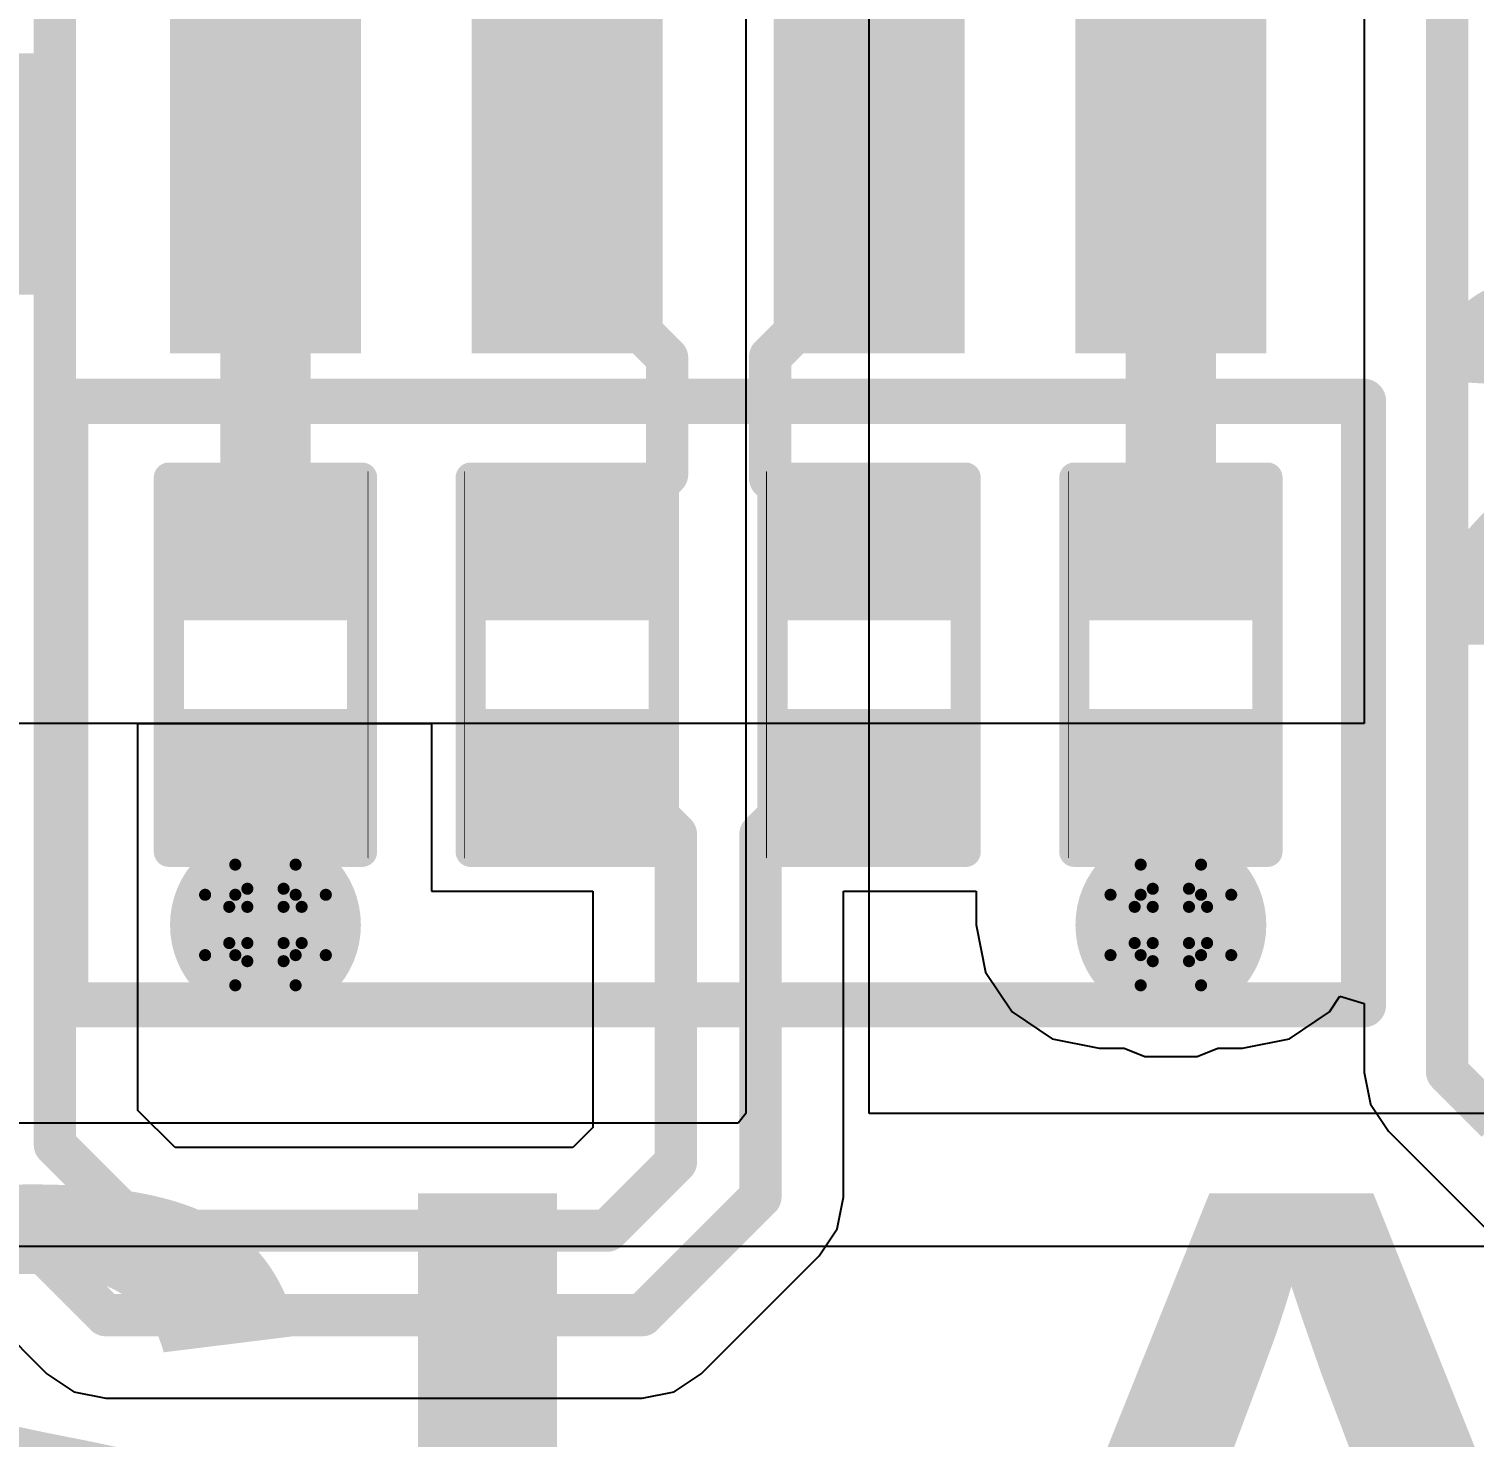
# Model space of a CAD drawing. Header units: inches. Extents: x -5 to 5258, y -4 to 5281.
# Drawn here: x 48.49 to 54.57, y 15.96 to 21.89 of the extents above; entities that cross this region are included whole.
import ezdxf

# ---------------------------------------------------------------- set-up
doc = ezdxf.new("R2010")
doc.units = ezdxf.units.IN
for name, color, linetype in [('Bottom Layer', 5, 'Continuous'), ('Bottom Solder', 6, 'Continuous'), ('Drill Drawing', 1, 'Continuous'), ('Top Layer', 1, 'Continuous'), ('Top Overlay', 2, 'Continuous'), ('Top Paste', 8, 'Continuous'), ('Top Solder', 216, 'Continuous'), ('Via Holes', 16, 'Continuous')]:
    doc.layers.add(name, color=color, linetype=linetype)
doc.styles.add('Arial', font='', dxfattribs={"height": 0.2})
doc.styles.add('Arial Black_Bold', font='', dxfattribs={"height": 0.2})
doc.styles.add('Arial_Bold', font='', dxfattribs={"height": 0.2})
doc.styles.get('Arial').set_extended_font_data('Arial')
doc.styles.get('Arial Black_Bold').set_extended_font_data('Arial Black', bold=True)
doc.styles.get('Arial_Bold').set_extended_font_data('Arial', bold=True)

# ---------------------------------------------------------------- blocks, each defined once
blk = doc.blocks.new('SOIC_8_0_154___3_90___W______11')
at = {"layer": 'Top Layer'}
for points in [[(-3.474999399999999, 1.6050006), (-3.474999399999999, 2.2049994), (-1.92499996, 2.2049994), (-1.92499996, 1.6050006)], [(1.92499996, 1.6050006), (1.92499996, 2.2049994), (3.474999399999999, 2.2049994), (3.474999399999999, 1.6050006)], [(-3.474999399999999, 0.3350005999999998), (-3.474999399999999, 0.9349993999999998), (-1.92499996, 0.9349994), (-1.92499996, 0.3350006000000001)], [(1.92499996, 0.3350005999999998), (1.92499996, 0.9349993999999998), (3.474999399999999, 0.9349994), (3.474999399999999, 0.3350006000000001)], [(-3.474999399999999, -0.9349994), (-3.474999399999999, -0.3350006000000001), (-1.92499996, -0.3350005999999998), (-1.92499996, -0.9349993999999998)], [(1.92499996, -0.9349994), (1.92499996, -0.3350006000000001), (3.474999399999999, -0.3350005999999998), (3.474999399999999, -0.9349993999999998)], [(-3.474999399999999, -2.2049994), (-3.474999399999999, -1.6050006), (-1.92499996, -1.6050006), (-1.92499996, -2.2049994)], [(1.92499996, -2.2049994), (1.92499996, -1.6050006), (3.474999399999999, -1.6050006), (3.474999399999999, -2.2049994)]]:
    blk.add_hatch(color=1, dxfattribs=at).paths.add_polyline_path(points)
at = {"layer": 'Top Overlay'}
blk.add_hatch(color=2, dxfattribs=at).paths.add_polyline_path([(-1.83820816, 1.62576764), (-1.48260816, 1.62576764), (-1.48260816, 2.20996764), (-1.83820816, 2.20996764)])
at = {"layer": 'Top Paste'}
for points in [[(-3.474999399999999, 1.6050006), (-3.474999399999999, 2.2049994), (-1.92499996, 2.2049994), (-1.92499996, 1.6050006)], [(1.92499996, 1.6050006), (1.92499996, 2.2049994), (3.474999399999999, 2.2049994), (3.474999399999999, 1.6050006)], [(-3.474999399999999, 0.3350005999999998), (-3.474999399999999, 0.9349993999999998), (-1.92499996, 0.9349994), (-1.92499996, 0.3350006000000001)], [(1.92499996, 0.3350005999999998), (1.92499996, 0.9349993999999998), (3.474999399999999, 0.9349994), (3.474999399999999, 0.3350006000000001)], [(-3.474999399999999, -0.9349994), (-3.474999399999999, -0.3350006000000001), (-1.92499996, -0.3350005999999998), (-1.92499996, -0.9349993999999998)], [(1.92499996, -0.9349994), (1.92499996, -0.3350006000000001), (3.474999399999999, -0.3350005999999998), (3.474999399999999, -0.9349993999999998)], [(-3.474999399999999, -2.2049994), (-3.474999399999999, -1.6050006), (-1.92499996, -1.6050006), (-1.92499996, -2.2049994)], [(1.92499996, -2.2049994), (1.92499996, -1.6050006), (3.474999399999999, -1.6050006), (3.474999399999999, -2.2049994)]]:
    blk.add_hatch(color=8, dxfattribs=at).paths.add_polyline_path(points)
at = {"layer": 'Top Solder'}
for points in [[(-3.5765994, 1.5034006), (-3.5765994, 2.3065994), (-1.82339996, 2.3065994), (-1.82339996, 1.5034006)], [(1.82339996, 1.5034006), (1.82339996, 2.3065994), (3.5765994, 2.3065994), (3.5765994, 1.5034006)], [(-3.5765994, 0.2334005999999998), (-3.5765994, 1.0365994), (-1.82339996, 1.0365994), (-1.82339996, 0.2334006000000002)], [(1.82339996, 0.2334005999999998), (1.82339996, 1.0365994), (3.5765994, 1.0365994), (3.5765994, 0.2334006000000002)], [(-3.5765994, -1.0365994), (-3.5765994, -0.2334006000000002), (-1.82339996, -0.2334005999999998), (-1.82339996, -1.0365994)], [(1.82339996, -1.0365994), (1.82339996, -0.2334006000000002), (3.5765994, -0.2334005999999998), (3.5765994, -1.0365994)], [(-3.5765994, -2.3065994), (-3.5765994, -1.5034006), (-1.82339996, -1.5034006), (-1.82339996, -2.3065994)], [(1.82339996, -2.3065994), (1.82339996, -1.5034006), (3.5765994, -1.5034006), (3.5765994, -2.3065994)]]:
    blk.add_hatch(color=216, dxfattribs=at).paths.add_polyline_path(points)
at = {"layer": 'Top Overlay', "const_width": 0.127}
for points in [[(1.8034, 2.5146), (-1.8288, 2.5146)], [(-3.66700054, 1.9304), (-3.79400308, 2.0574)], [(-3.79400054, 1.8034), (-3.79400308, 2.0574)], [(-3.79400054, 1.8034), (-3.66700054, 1.9304)], [(1.8034, -2.5146), (-1.8288, -2.5146)]]:
    blk.add_lwpolyline(points, dxfattribs=at)
at = {"layer": 'Top Overlay', "const_width": 0.0635}
for points in [[(-1.86055, 2.5146, 1), (-1.79705, 2.5146, 1)], [(1.77165, 2.5146, 1), (1.83515, 2.5146, 1)], [(-3.82575308, 2.0574, 1), (-3.76225308, 2.0574, 1)], [(-3.82575308, 2.0574, 1), (-3.76225308, 2.0574, 1)], [(-3.69875054, 1.9304, 1), (-3.63525054, 1.9304, 1)], [(-3.69875054, 1.9304, 1), (-3.63525054, 1.9304, 1)], [(-3.82575054, 1.8034, 1), (-3.76225054, 1.8034, 1)], [(-3.82575054, 1.8034, 1), (-3.76225054, 1.8034, 1)], [(-1.86055, -2.5146, 1), (-1.79705, -2.5146, 1)], [(1.77165, -2.5146, 1), (1.83515, -2.5146, 1)]]:
    blk.add_lwpolyline(points, format="xyb", close=True, dxfattribs=at)
blk = doc.blocks.new('R___0402_72')
at = {"layer": 'Top Layer'}
for points in [[(-0.6985, -0.3175), (-0.6985, 0.3175), (-0.2412999999999999, 0.3175), (-0.2413, -0.3175)], [(0.2412999999999999, -0.3175), (0.2413, 0.3175), (0.6985, 0.3175), (0.6985, -0.3175)]]:
    blk.add_hatch(color=1, dxfattribs=at).paths.add_polyline_path(points)
at = {"layer": 'Top Paste'}
for points in [[(-0.6985, -0.3175), (-0.6985, 0.3175), (-0.2412999999999999, 0.3175), (-0.2413, -0.3175)], [(0.2412999999999999, -0.3175), (0.2413, 0.3175), (0.6985, 0.3175), (0.6985, -0.3175)]]:
    blk.add_hatch(color=8, dxfattribs=at).paths.add_polyline_path(points)
at = {"layer": 'Top Solder'}
for points in [[(-0.75350116, -0.37250116), (-0.75350116, 0.37250116), (-0.1862988399999999, 0.37250116), (-0.18629884, -0.37250116)], [(0.1862988399999999, -0.37250116), (0.18629884, 0.37250116), (0.75350116, 0.37250116), (0.75350116, -0.37250116)]]:
    blk.add_hatch(color=216, dxfattribs=at).paths.add_polyline_path(points)
at = {"layer": 'Top Overlay'}
for points, const_width in [([(-0.7874, 0.4064), (0.7874, 0.4064)], 0.127), ([(-0.7874, 0.4064), (-0.7874, -0.4064)], 0.127), ([(0.7874, 0.4064), (0.7874, -0.4064)], 0.127), ([(-0.7874, -0.4064), (0.7874, -0.4064)], 0.127), ([(-0.8128, -0.4318), (0.8128, -0.4318)], 0.0032258)]:
    blk.add_lwpolyline(points, dxfattribs=dict(at, const_width=const_width))
for points, const_width in [([(-0.8191499999999999, 0.4064, 1), (-0.7556499999999999, 0.4064, 1)], 0.0635), ([(-0.8191499999999999, 0.4064, 1), (-0.7556499999999999, 0.4064, 1)], 0.0635), ([(0.7556499999999999, 0.4064, 1), (0.8191499999999999, 0.4064, 1)], 0.0635), ([(0.7556499999999999, 0.4064, 1), (0.8191499999999999, 0.4064, 1)], 0.0635), ([(-0.8191499999999999, -0.4064, 1), (-0.7556499999999999, -0.4064, 1)], 0.0635), ([(-0.8191499999999999, -0.4064, 1), (-0.7556499999999999, -0.4064, 1)], 0.0635), ([(0.7556499999999999, -0.4064, 1), (0.8191499999999999, -0.4064, 1)], 0.0635), ([(0.7556499999999999, -0.4064, 1), (0.8191499999999999, -0.4064, 1)], 0.0635), ([(-0.81360518, -0.4318, 1), (-0.8119948199999999, -0.4318, 1)], 0.0016129), ([(0.8119948199999999, -0.4318, 1), (0.81360518, -0.4318, 1)], 0.0016129)]:
    blk.add_lwpolyline(points, format="xyb", close=True, dxfattribs=dict(at, const_width=const_width))
blk = doc.blocks.new('R___0402_75')
at = {"layer": 'Top Layer'}
for points in [[(-0.6985, -0.3175), (-0.6985, 0.3174999999999999), (-0.2413000000000001, 0.3175), (-0.2412999999999999, -0.3174999999999999)], [(0.2413000000000001, -0.3175), (0.2412999999999999, 0.3174999999999999), (0.6985, 0.3175), (0.6985, -0.3174999999999999)]]:
    blk.add_hatch(color=1, dxfattribs=at).paths.add_polyline_path(points)
at = {"layer": 'Top Paste'}
for points in [[(-0.6985, -0.3175), (-0.6985, 0.3174999999999999), (-0.2413000000000001, 0.3175), (-0.2412999999999999, -0.3174999999999999)], [(0.2413000000000001, -0.3175), (0.2412999999999999, 0.3174999999999999), (0.6985, 0.3175), (0.6985, -0.3174999999999999)]]:
    blk.add_hatch(color=8, dxfattribs=at).paths.add_polyline_path(points)
at = {"layer": 'Top Solder'}
for points in [[(-0.75350116, -0.3725011600000001), (-0.75350116, 0.3725011599999999), (-0.18629884, 0.3725011600000001), (-0.1862988399999999, -0.3725011599999999)], [(0.18629884, -0.3725011600000001), (0.1862988399999999, 0.3725011599999999), (0.75350116, 0.3725011600000001), (0.75350116, -0.3725011599999999)]]:
    blk.add_hatch(color=216, dxfattribs=at).paths.add_polyline_path(points)
at = {"layer": 'Top Overlay'}
for points, const_width in [([(0.7874, 0.4064), (-0.7874, 0.4064)], 0.127), ([(-0.7874, -0.4064), (-0.7874, 0.4064)], 0.127), ([(0.7874, -0.4064), (0.7874, 0.4064)], 0.127), ([(0.7874, -0.4064), (-0.7874, -0.4064)], 0.127), ([(0.8128, -0.4318), (-0.8128, -0.4318)], 0.0032258)]:
    blk.add_lwpolyline(points, dxfattribs=dict(at, const_width=const_width))
for points, const_width in [([(-0.8191499999999999, 0.4064, 1), (-0.7556499999999999, 0.4064, 1)], 0.0635), ([(-0.8191499999999999, 0.4064, 1), (-0.7556499999999999, 0.4064, 1)], 0.0635), ([(0.7556499999999999, 0.4064, 1), (0.8191499999999999, 0.4064, 1)], 0.0635), ([(0.7556499999999999, 0.4064, 1), (0.8191499999999999, 0.4064, 1)], 0.0635), ([(-0.8191499999999999, -0.4064, 1), (-0.7556499999999999, -0.4064, 1)], 0.0635), ([(-0.8191499999999999, -0.4064, 1), (-0.7556499999999999, -0.4064, 1)], 0.0635), ([(0.7556499999999999, -0.4064, 1), (0.8191499999999999, -0.4064, 1)], 0.0635), ([(0.7556499999999999, -0.4064, 1), (0.8191499999999999, -0.4064, 1)], 0.0635), ([(-0.81360518, -0.4318, 1), (-0.8119948199999999, -0.4318, 1)], 0.0016129), ([(0.8119948199999999, -0.4318, 1), (0.81360518, -0.4318, 1)], 0.0016129)]:
    blk.add_lwpolyline(points, format="xyb", close=True, dxfattribs=dict(at, const_width=const_width))
blk = doc.blocks.new('R___0402_80')
at = {"layer": 'Top Layer'}
for points in [[(-0.6985025399999999, -0.3175), (-0.6985025399999999, 0.3174999999999999), (-0.2413025400000001, 0.3175), (-0.2413025399999999, -0.3174999999999999)], [(0.2413000000000001, -0.3175), (0.2412999999999999, 0.3174999999999999), (0.6985, 0.3175), (0.6985, -0.3174999999999999)]]:
    blk.add_hatch(color=1, dxfattribs=at).paths.add_polyline_path(points)
at = {"layer": 'Top Paste'}
for points in [[(-0.6985025399999999, -0.3175), (-0.6985025399999999, 0.3174999999999999), (-0.2413025400000001, 0.3175), (-0.2413025399999999, -0.3174999999999999)], [(0.2413000000000001, -0.3175), (0.2412999999999999, 0.3174999999999999), (0.6985, 0.3175), (0.6985, -0.3174999999999999)]]:
    blk.add_hatch(color=8, dxfattribs=at).paths.add_polyline_path(points)
at = {"layer": 'Top Solder'}
for points in [[(-0.7535037, -0.3725011600000001), (-0.7535037, 0.3725011599999999), (-0.1863013800000001, 0.3725011600000001), (-0.1863013799999999, -0.3725011599999999)], [(0.18629884, -0.3725011600000001), (0.1862988399999999, 0.3725011599999999), (0.75350116, 0.3725011600000001), (0.75350116, -0.3725011599999999)]]:
    blk.add_hatch(color=216, dxfattribs=at).paths.add_polyline_path(points)
at = {"layer": 'Top Overlay'}
for points, const_width in [([(0.7874, 0.4064), (-0.7874, 0.4064)], 0.127), ([(-0.7874, -0.4064), (-0.7874, 0.4064)], 0.127), ([(0.7874, -0.4064), (0.7874, 0.4064)], 0.127), ([(0.7874, -0.4064), (-0.7874, -0.4064)], 0.127), ([(0.8127974599999999, -0.4318), (-0.8128, -0.4318)], 0.0032258)]:
    blk.add_lwpolyline(points, dxfattribs=dict(at, const_width=const_width))
for points, const_width in [([(-0.8191499999999999, 0.4064, 1), (-0.7556499999999999, 0.4064, 1)], 0.0635), ([(-0.8191499999999999, 0.4064, 1), (-0.7556499999999999, 0.4064, 1)], 0.0635), ([(0.7556499999999999, 0.4064, 1), (0.8191499999999999, 0.4064, 1)], 0.0635), ([(0.7556499999999999, 0.4064, 1), (0.8191499999999999, 0.4064, 1)], 0.0635), ([(-0.8191499999999999, -0.4064, 1), (-0.7556499999999999, -0.4064, 1)], 0.0635), ([(-0.8191499999999999, -0.4064, 1), (-0.7556499999999999, -0.4064, 1)], 0.0635), ([(0.7556499999999999, -0.4064, 1), (0.8191499999999999, -0.4064, 1)], 0.0635), ([(0.7556499999999999, -0.4064, 1), (0.8191499999999999, -0.4064, 1)], 0.0635), ([(-0.81360518, -0.4318, 1), (-0.8119948199999999, -0.4318, 1)], 0.0016129), ([(0.81199228, -0.4318, 1), (0.8136026399999999, -0.4318, 1)], 0.0016129)]:
    blk.add_lwpolyline(points, format="xyb", close=True, dxfattribs=dict(at, const_width=const_width))
blk = doc.blocks.new('R___0402_83')
at = {"layer": 'Top Layer'}
for points in [[(-0.6985, -0.3175), (-0.6985, 0.3174999999999999), (-0.2413000000000001, 0.3175), (-0.2412999999999999, -0.3174999999999999)], [(0.2413000000000001, -0.3175), (0.2412999999999999, 0.3174999999999999), (0.6985, 0.3175), (0.6985, -0.3174999999999999)]]:
    blk.add_hatch(color=1, dxfattribs=at).paths.add_polyline_path(points)
at = {"layer": 'Top Paste'}
for points in [[(-0.6985, -0.3175), (-0.6985, 0.3174999999999999), (-0.2413000000000001, 0.3175), (-0.2412999999999999, -0.3174999999999999)], [(0.2413000000000001, -0.3175), (0.2412999999999999, 0.3174999999999999), (0.6985, 0.3175), (0.6985, -0.3174999999999999)]]:
    blk.add_hatch(color=8, dxfattribs=at).paths.add_polyline_path(points)
at = {"layer": 'Top Solder'}
for points in [[(-0.75350116, -0.3725011600000001), (-0.75350116, 0.3725011599999999), (-0.18629884, 0.3725011600000001), (-0.1862988399999999, -0.3725011599999999)], [(0.18629884, -0.3725011600000001), (0.1862988399999999, 0.3725011599999999), (0.75350116, 0.3725011600000001), (0.75350116, -0.3725011599999999)]]:
    blk.add_hatch(color=216, dxfattribs=at).paths.add_polyline_path(points)
at = {"layer": 'Top Overlay'}
for points, const_width in [([(0.7874, 0.4064), (-0.7874, 0.4064)], 0.127), ([(-0.7874, -0.4064), (-0.7874, 0.4064)], 0.127), ([(0.7874, -0.4064), (0.7874, 0.4064)], 0.127), ([(0.7874, -0.4064), (-0.7874, -0.4064)], 0.127), ([(0.8128, -0.4318), (-0.8128, -0.4318)], 0.0032258)]:
    blk.add_lwpolyline(points, dxfattribs=dict(at, const_width=const_width))
for points, const_width in [([(-0.8191499999999999, 0.4064, 1), (-0.7556499999999999, 0.4064, 1)], 0.0635), ([(-0.8191499999999999, 0.4064, 1), (-0.7556499999999999, 0.4064, 1)], 0.0635), ([(0.7556499999999999, 0.4064, 1), (0.8191499999999999, 0.4064, 1)], 0.0635), ([(0.7556499999999999, 0.4064, 1), (0.8191499999999999, 0.4064, 1)], 0.0635), ([(-0.8191499999999999, -0.4064, 1), (-0.7556499999999999, -0.4064, 1)], 0.0635), ([(-0.8191499999999999, -0.4064, 1), (-0.7556499999999999, -0.4064, 1)], 0.0635), ([(0.7556499999999999, -0.4064, 1), (0.8191499999999999, -0.4064, 1)], 0.0635), ([(0.7556499999999999, -0.4064, 1), (0.8191499999999999, -0.4064, 1)], 0.0635), ([(-0.81360518, -0.4318, 1), (-0.8119948199999999, -0.4318, 1)], 0.0016129), ([(0.8119948199999999, -0.4318, 1), (0.81360518, -0.4318, 1)], 0.0016129)]:
    blk.add_lwpolyline(points, format="xyb", close=True, dxfattribs=dict(at, const_width=const_width))

msp = doc.modelspace()

# ---------------------------------------------------------------- hatches: boundary and pattern name
at = {"layer": 'Bottom Layer'}
h = msp.add_hatch(color=5, dxfattribs=at)
edge = h.paths.add_edge_path()
edge.add_arc((49.48141996, 18.11597088), 0.2999994, 0, 360)
h = msp.add_hatch(color=5, dxfattribs=at)
edge = h.paths.add_edge_path()
edge.add_arc((53.29141995999999, 18.11597088), 0.2999994, 0, 360)
at = {"layer": 'Bottom Solder'}
h = msp.add_hatch(color=6, dxfattribs=at)
edge = h.paths.add_edge_path()
edge.add_arc((49.48141996, 18.11597088), 0.4015993999999999, 0, 360)
h = msp.add_hatch(color=6, dxfattribs=at)
edge = h.paths.add_edge_path()
edge.add_arc((53.29141995999999, 18.11597088), 0.4015993999999999, 0, 360)
at = {"layer": 'Top Layer'}
for points in [[(49.78212548, 18.7424187), (49.18000324, 18.7424187), (49.18000324, 18.11597342), (49.78212548, 18.11597342)], [(53.59212547999999, 18.7424187), (52.99000323999999, 18.7424187), (52.99000323999999, 18.11597342), (53.59212547999999, 18.11597342)]]:
    msp.add_hatch(color=1, dxfattribs=at).paths.add_polyline_path(points)
h = msp.add_hatch(color=1, dxfattribs=at)
edge = h.paths.add_edge_path()
edge.add_arc((49.48141996, 18.11597088), 0.2999994, 0, 360)
h = msp.add_hatch(color=1, dxfattribs=at)
edge = h.paths.add_edge_path()
edge.add_arc((53.29141995999999, 18.11597088), 0.2999994, 0, 360)
at = {"layer": 'Top Solder'}
h = msp.add_hatch(color=216, dxfattribs=at)
edge = h.paths.add_edge_path()
edge.add_arc((49.48141996, 18.11597088), 0.4015993999999999, 0, 360)
h = msp.add_hatch(color=216, dxfattribs=at)
edge = h.paths.add_edge_path()
edge.add_arc((53.29141995999999, 18.11597088), 0.4015993999999999, 0, 360)
at = {"layer": 'Via Holes'}
h = msp.add_hatch(color=7, dxfattribs=at)
edge = h.paths.add_edge_path()
edge.add_arc((49.48141996, 18.11597088), 0.1499997, 0, 360)
h = msp.add_hatch(color=7, dxfattribs=at)
edge = h.paths.add_edge_path()
edge.add_arc((53.29141995999999, 18.11597088), 0.1499997, 0, 360)

# ---------------------------------------------------------------- linework, layer by layer
at = {"layer": 'Bottom Layer'}
for p, q in [((52.02141487999999, 17.3228), (52.02141487999999, 26.46326686)), ((51.50346316, 25.94531514), (51.50346316, 17.32280254)), ((51.4699377, 17.28195172), (12.16703942, 17.28195172)), ((51.50346316, 17.32280254), (51.4699377, 17.28195172)), ((62.8396, 17.3228), (52.02141487999999, 17.3228)), ((12.16703942, 16.764), (63.373, 16.764))]:
    msp.add_line(p, q, dxfattribs=at)
at = {"layer": 'Drill Drawing', "const_width": 0.0508}
for points in [[(49.35441995999999, 18.24297088), (49.35441995999999, 18.36997088)], [(49.35441995999999, 18.36997088), (49.60841996, 18.36997088)], [(49.60841996, 18.24297088), (49.60841996, 18.36997088)], [(53.16441996, 18.24297088), (53.16441996, 18.36997088)], [(53.16441996, 18.36997088), (53.41841996, 18.36997088)], [(53.41841996, 18.24297088), (53.41841996, 18.36997088)], [(49.22741995999999, 17.98897088), (49.22741995999999, 18.24297088)], [(49.22741995999999, 18.24297088), (49.35441995999999, 18.24297088)], [(49.40521996, 18.19217088), (49.40521996, 18.26837088)], [(49.40521996, 18.26837088), (49.55761996, 18.26837088)], [(49.55761996, 18.19217088), (49.55761996, 18.26837088)], [(49.60841996, 18.24297088), (49.73541995999999, 18.24297088)], [(49.73541995999999, 17.98897088), (49.73541995999999, 18.24297088)], [(53.03741996, 17.98897088), (53.03741996, 18.24297088)], [(53.03741996, 18.24297088), (53.16441996, 18.24297088)], [(53.21521996, 18.19217088), (53.21521996, 18.26837088)], [(53.21521996, 18.26837088), (53.36761996, 18.26837088)], [(53.36761996, 18.19217088), (53.36761996, 18.26837088)], [(53.41841996, 18.24297088), (53.54541996, 18.24297088)], [(53.54541996, 17.98897088), (53.54541996, 18.24297088)], [(49.32901996, 18.03977088), (49.32901996, 18.19217088)], [(49.32901996, 18.19217088), (49.40521996, 18.19217088)], [(49.55761996, 18.19217088), (49.63381996, 18.19217088)], [(49.63381996, 18.03977088), (49.63381996, 18.19217088)], [(53.13901996, 18.03977088), (53.13901996, 18.19217088)], [(53.13901996, 18.19217088), (53.21521996, 18.19217088)], [(53.36761996, 18.19217088), (53.44381996, 18.19217088)], [(53.44381996, 18.03977088), (53.44381996, 18.19217088)], [(49.32901996, 18.03977088), (49.40521996, 18.03977088)], [(49.40521996, 17.96357088), (49.40521996, 18.03977088)], [(49.55761996, 18.03977088), (49.63381996, 18.03977088)], [(49.55761996, 17.96357088), (49.55761996, 18.03977088)], [(53.13901996, 18.03977088), (53.21521996, 18.03977088)], [(53.21521996, 17.96357088), (53.21521996, 18.03977088)], [(53.36761996, 18.03977088), (53.44381996, 18.03977088)], [(53.36761996, 17.96357088), (53.36761996, 18.03977088)], [(49.22741995999999, 17.98897088), (49.35441995999999, 17.98897088)], [(49.35441995999999, 17.86197088), (49.35441995999999, 17.98897088)], [(49.60841996, 17.98897088), (49.73541995999999, 17.98897088)], [(49.60841996, 17.86197088), (49.60841996, 17.98897088)], [(53.03741996, 17.98897088), (53.16441996, 17.98897088)], [(53.16441996, 17.86197088), (53.16441996, 17.98897088)], [(53.41841996, 17.98897088), (53.54541996, 17.98897088)], [(53.41841996, 17.86197088), (53.41841996, 17.98897088)], [(49.40521996, 17.96357088), (49.55761996, 17.96357088)], [(53.21521996, 17.96357088), (53.36761996, 17.96357088)], [(49.35441995999999, 17.86197088), (49.60841996, 17.86197088)], [(53.16441996, 17.86197088), (53.41841996, 17.86197088)]]:
    msp.add_lwpolyline(points, dxfattribs=at)
at = {"layer": 'Drill Drawing', "const_width": 0.0254}
for points in [[(49.34171996, 18.36997088, 1), (49.36711996, 18.36997088, 1)], [(49.34171996, 18.36997088, 1), (49.36711996, 18.36997088, 1)], [(49.59571996, 18.36997088, 1), (49.62111995999999, 18.36997088, 1)], [(49.59571996, 18.36997088, 1), (49.62111995999999, 18.36997088, 1)], [(53.15171996, 18.36997088, 1), (53.17711996, 18.36997088, 1)], [(53.15171996, 18.36997088, 1), (53.17711996, 18.36997088, 1)], [(53.40571996, 18.36997088, 1), (53.43111996, 18.36997088, 1)], [(53.40571996, 18.36997088, 1), (53.43111996, 18.36997088, 1)], [(49.21471996, 18.24297088, 1), (49.24011996, 18.24297088, 1)], [(49.21471996, 18.24297088, 1), (49.24011996, 18.24297088, 1)], [(49.34171996, 18.24297088, 1), (49.36711996, 18.24297088, 1)], [(49.34171996, 18.24297088, 1), (49.36711996, 18.24297088, 1)], [(49.39251996, 18.26837088, 1), (49.41791996, 18.26837088, 1)], [(49.39251996, 18.26837088, 1), (49.41791996, 18.26837088, 1)], [(49.54491996, 18.26837088, 1), (49.57031996, 18.26837088, 1)], [(49.54491996, 18.26837088, 1), (49.57031996, 18.26837088, 1)], [(49.59571996, 18.24297088, 1), (49.62111995999999, 18.24297088, 1)], [(49.59571996, 18.24297088, 1), (49.62111995999999, 18.24297088, 1)], [(49.72271996, 18.24297088, 1), (49.74811996, 18.24297088, 1)], [(49.72271996, 18.24297088, 1), (49.74811996, 18.24297088, 1)], [(53.02471995999999, 18.24297088, 1), (53.05011996, 18.24297088, 1)], [(53.02471995999999, 18.24297088, 1), (53.05011996, 18.24297088, 1)], [(53.15171996, 18.24297088, 1), (53.17711996, 18.24297088, 1)], [(53.15171996, 18.24297088, 1), (53.17711996, 18.24297088, 1)], [(53.20251996, 18.26837088, 1), (53.22791995999999, 18.26837088, 1)], [(53.20251996, 18.26837088, 1), (53.22791995999999, 18.26837088, 1)], [(53.35491996, 18.26837088, 1), (53.38031996, 18.26837088, 1)], [(53.35491996, 18.26837088, 1), (53.38031996, 18.26837088, 1)], [(53.40571996, 18.24297088, 1), (53.43111996, 18.24297088, 1)], [(53.40571996, 18.24297088, 1), (53.43111996, 18.24297088, 1)], [(53.53271995999999, 18.24297088, 1), (53.55811995999999, 18.24297088, 1)], [(53.53271995999999, 18.24297088, 1), (53.55811995999999, 18.24297088, 1)], [(49.31631995999999, 18.19217088, 1), (49.34171996, 18.19217088, 1)], [(49.31631995999999, 18.19217088, 1), (49.34171996, 18.19217088, 1)], [(49.39251996, 18.19217088, 1), (49.41791996, 18.19217088, 1)], [(49.39251996, 18.19217088, 1), (49.41791996, 18.19217088, 1)], [(49.54491996, 18.19217088, 1), (49.57031996, 18.19217088, 1)], [(49.54491996, 18.19217088, 1), (49.57031996, 18.19217088, 1)], [(49.62111995999999, 18.19217088, 1), (49.64651996, 18.19217088, 1)], [(49.62111995999999, 18.19217088, 1), (49.64651996, 18.19217088, 1)], [(53.12631996, 18.19217088, 1), (53.15171996, 18.19217088, 1)], [(53.12631996, 18.19217088, 1), (53.15171996, 18.19217088, 1)], [(53.20251996, 18.19217088, 1), (53.22791995999999, 18.19217088, 1)], [(53.20251996, 18.19217088, 1), (53.22791995999999, 18.19217088, 1)], [(53.35491996, 18.19217088, 1), (53.38031996, 18.19217088, 1)], [(53.35491996, 18.19217088, 1), (53.38031996, 18.19217088, 1)], [(53.43111996, 18.19217088, 1), (53.45651996, 18.19217088, 1)], [(53.43111996, 18.19217088, 1), (53.45651996, 18.19217088, 1)], [(49.31631995999999, 18.03977088, 1), (49.34171996, 18.03977088, 1)], [(49.31631995999999, 18.03977088, 1), (49.34171996, 18.03977088, 1)], [(49.39251996, 18.03977088, 1), (49.41791996, 18.03977088, 1)], [(49.39251996, 18.03977088, 1), (49.41791996, 18.03977088, 1)], [(49.54491996, 18.03977088, 1), (49.57031996, 18.03977088, 1)], [(49.54491996, 18.03977088, 1), (49.57031996, 18.03977088, 1)], [(49.62111995999999, 18.03977088, 1), (49.64651996, 18.03977088, 1)], [(49.62111995999999, 18.03977088, 1), (49.64651996, 18.03977088, 1)], [(53.12631996, 18.03977088, 1), (53.15171996, 18.03977088, 1)], [(53.12631996, 18.03977088, 1), (53.15171996, 18.03977088, 1)], [(53.20251996, 18.03977088, 1), (53.22791995999999, 18.03977088, 1)], [(53.20251996, 18.03977088, 1), (53.22791995999999, 18.03977088, 1)], [(53.35491996, 18.03977088, 1), (53.38031996, 18.03977088, 1)], [(53.35491996, 18.03977088, 1), (53.38031996, 18.03977088, 1)], [(53.43111996, 18.03977088, 1), (53.45651996, 18.03977088, 1)], [(53.43111996, 18.03977088, 1), (53.45651996, 18.03977088, 1)], [(49.21471996, 17.98897088, 1), (49.24011996, 17.98897088, 1)], [(49.21471996, 17.98897088, 1), (49.24011996, 17.98897088, 1)], [(49.34171996, 17.98897088, 1), (49.36711996, 17.98897088, 1)], [(49.34171996, 17.98897088, 1), (49.36711996, 17.98897088, 1)], [(49.59571996, 17.98897088, 1), (49.62111995999999, 17.98897088, 1)], [(49.59571996, 17.98897088, 1), (49.62111995999999, 17.98897088, 1)], [(49.72271996, 17.98897088, 1), (49.74811996, 17.98897088, 1)], [(49.72271996, 17.98897088, 1), (49.74811996, 17.98897088, 1)], [(53.02471995999999, 17.98897088, 1), (53.05011996, 17.98897088, 1)], [(53.02471995999999, 17.98897088, 1), (53.05011996, 17.98897088, 1)], [(53.15171996, 17.98897088, 1), (53.17711996, 17.98897088, 1)], [(53.15171996, 17.98897088, 1), (53.17711996, 17.98897088, 1)], [(53.40571996, 17.98897088, 1), (53.43111996, 17.98897088, 1)], [(53.40571996, 17.98897088, 1), (53.43111996, 17.98897088, 1)], [(53.53271995999999, 17.98897088, 1), (53.55811995999999, 17.98897088, 1)], [(53.53271995999999, 17.98897088, 1), (53.55811995999999, 17.98897088, 1)], [(49.39251996, 17.96357088, 1), (49.41791996, 17.96357088, 1)], [(49.39251996, 17.96357088, 1), (49.41791996, 17.96357088, 1)], [(49.54491996, 17.96357088, 1), (49.57031996, 17.96357088, 1)], [(49.54491996, 17.96357088, 1), (49.57031996, 17.96357088, 1)], [(53.20251996, 17.96357088, 1), (53.22791995999999, 17.96357088, 1)], [(53.20251996, 17.96357088, 1), (53.22791995999999, 17.96357088, 1)], [(53.35491996, 17.96357088, 1), (53.38031996, 17.96357088, 1)], [(53.35491996, 17.96357088, 1), (53.38031996, 17.96357088, 1)], [(49.34171996, 17.86197088, 1), (49.36711996, 17.86197088, 1)], [(49.34171996, 17.86197088, 1), (49.36711996, 17.86197088, 1)], [(49.59571996, 17.86197088, 1), (49.62111995999999, 17.86197088, 1)], [(49.59571996, 17.86197088, 1), (49.62111995999999, 17.86197088, 1)], [(53.15171996, 17.86197088, 1), (53.17711996, 17.86197088, 1)], [(53.15171996, 17.86197088, 1), (53.17711996, 17.86197088, 1)], [(53.40571996, 17.86197088, 1), (53.43111996, 17.86197088, 1)], [(53.40571996, 17.86197088, 1), (53.43111996, 17.86197088, 1)]]:
    msp.add_lwpolyline(points, format="xyb", close=True, dxfattribs=at)
at = {"layer": 'Top Layer'}
for p, q in [((54.10445872, 24.35733), (54.10445872, 18.96351808)), ((54.10445872, 18.96351808), (44.64354038, 18.96351808)), ((48.94503546, 17.33540602), (48.94503546, 18.96351808)), ((48.94503546, 18.96351808), (50.17996822, 18.96351808)), ((50.17996822, 18.96351808), (50.17996822, 18.25864014)), ((50.17996822, 18.25864014), (50.85738622, 18.25864014)), ((50.85738622, 18.25864014), (50.85902197999999, 18.25831502)), ((50.85902197999999, 18.25831502), (50.85902197999999, 17.26318874)), ((51.91385858, 18.25825406), (51.91548926, 18.25857918)), ((51.91385858, 16.97109382), (51.91385858, 18.25825406)), ((51.91548926, 18.25857918), (52.47205151999999, 18.25857918)), ((52.47205151999999, 18.25857918), (52.47205151999999, 18.11597088)), ((52.47205151999999, 18.11597088), (52.5114774, 17.91775944)), ((52.5114774, 17.91775944), (52.62375556, 17.7497232)), ((53.95837316, 17.7497232), (54.00285872, 17.81629914)), ((54.00285872, 17.81629914), (54.10445872, 17.78547878)), ((54.10445872, 17.78547878), (54.10445872, 17.49580702)), ((52.62375556, 17.7497232), (52.7917918, 17.63744504)), ((53.79033692, 17.63744504), (53.95837316, 17.7497232)), ((52.7917918, 17.63744504), (52.99000323999999, 17.59801916)), ((53.59212547999999, 17.59801916), (53.79033692, 17.63744504)), ((52.99000323999999, 17.59801916), (53.09419404, 17.59801916)), ((53.09419404, 17.59801916), (53.18122206, 17.56197148)), ((53.40161786, 17.56197148), (53.48864588, 17.59801916)), ((53.48864588, 17.59801916), (53.59212547999999, 17.59801916)), ((53.18122206, 17.56197148), (53.40161786, 17.56197148)), ((54.10445872, 17.49580702), (54.13107283999999, 17.36201252)), ((49.10129371999999, 17.17914776), (48.94503546, 17.33540602)), ((54.13107283999999, 17.36201252), (54.20685881999999, 17.24858882)), ((50.85902197999999, 17.26318874), (50.77497845999999, 17.17914776)), ((54.20685881999999, 17.24858882), (54.41516676, 17.04028088)), ((50.77497845999999, 17.17914776), (49.10129371999999, 17.17914776)), ((54.41516676, 17.04028088), (54.41517438, 17.0402758)), ((54.41517438, 17.0402758), (54.63451354, 16.82093918)), ((51.88724446, 16.83728916), (51.91386111999999, 16.97108112)), ((51.91386111999999, 16.97108112), (51.91385858, 16.97109382)), ((47.99259896, 16.79607766), (48.56196535999999, 16.22671126)), ((51.81145848, 16.72386292), (51.88724446, 16.83728916)), ((51.31430682, 16.22671126), (51.81145086, 16.72385784)), ((51.81145086, 16.72385784), (51.81145848, 16.72386292)), ((48.56196535999999, 16.22671126), (48.67538906, 16.15092528)), ((51.20088312, 16.15092528), (51.31430682, 16.22671126)), ((48.67538906, 16.15092528), (48.80918356, 16.12431116)), ((48.80918356, 16.12431116), (51.06708861999999, 16.12431116)), ((51.06708861999999, 16.12431116), (51.20088312, 16.15092528))]:
    msp.add_line(p, q, dxfattribs=at)
for points, const_width in [([(53.29138694, 21.39830366), (53.29138694, 24.9640979)], 0.254), ([(49.48138694, 21.39830366), (49.48138694, 24.88257406)], 0.254), ([(54.45407702, 17.49580702), (54.45407702, 24.33759166)], 0.1778), ([(48.59541716, 17.19058792), (48.59541716, 23.24010592)], 0.1778), ([(49.48141742, 19.68114428), (49.48141742, 21.39832144)], 0.3809999999999999), ([(53.29141995999999, 19.68114682), (53.29141995999999, 21.39832144)], 0.3809999999999999), ([(50.75141995999999, 20.92327032), (50.75141995999999, 21.39832652)], 0.1778), ([(52.02141996, 20.92332366), (52.02141996, 21.39832398)], 0.1778), ([(50.75141995999999, 20.92327032), (50.96248634, 20.71220394)], 0.1778), ([(51.81028754, 20.71220394), (52.02140726, 20.92332366)], 0.1778), ([(52.02140726, 20.92332366), (52.02141996, 20.92332366)], 0.1778), ([(50.96248634, 20.71220394), (50.96254222, 20.71220394)], 0.1778), ([(50.96254222, 20.71220394), (51.1715385, 20.50320766)], 0.1778), ([(51.60490822, 20.50681192), (51.81028754, 20.71219124)], 0.1778), ([(51.81028754, 20.71219124), (51.81028754, 20.71220394)], 0.1778), ([(51.1715385, 20.01220026), (51.1715385, 20.50320766)], 0.1778), ([(51.60490822, 19.99511368), (51.60490822, 20.50681192)], 0.1778), ([(50.98007837999999, 19.82074014), (51.1715385, 20.01220026)], 0.1778), ([(51.60490822, 19.99511368), (51.77934018, 19.82068172)], 0.1778), ([(50.84031996, 19.68099188), (50.98006822, 19.82074014)], 0.1778), ([(50.98006822, 19.82074014), (50.98007837999999, 19.82074014)], 0.1778), ([(51.77934018, 19.82068172), (51.88171742, 19.82068172)], 0.1778), ([(51.88171742, 19.82068172), (52.02141996, 19.68097918)], 0.1778), ([(49.48141488, 19.68114174), (49.48141742, 19.68114428)], 0.254), ([(50.84031996, 19.68098172), (50.84031996, 19.68099188)], 0.1778), ([(53.29141995999999, 19.68114682), (53.2914225, 19.68114428)], 0.254), ([(49.48141996, 18.47999606), (49.48141996, 18.74134174)], 0.3809999999999999), ([(53.29249692, 18.11704784), (53.29249692, 18.7424187)], 0.3809999999999999), ([(50.75146822, 18.74124014), (50.89116821999999, 18.60154014)], 0.1778), ([(51.88171487999999, 18.60147918), (52.02141487999999, 18.74117918)], 0.1778), ([(49.48141996, 18.11597088), (49.48141996, 18.47964046)], 0.3809999999999999), ([(50.89116821999999, 18.60154014), (51.10448503999999, 18.60154014)], 0.1778), ([(51.10448503999999, 18.60154014), (51.20864028, 18.4973849)], 0.1778), ([(51.56424027999999, 18.49732394), (51.66839552, 18.60147918)], 0.1778), ([(51.66839552, 18.60147918), (51.88171487999999, 18.60147918)], 0.1778), ([(51.20864028, 17.11837318), (51.20864028, 18.4973849)], 0.1778), ([(51.56424027999999, 16.97108112), (51.56424027999999, 18.49732394)], 0.1778), ([(53.29141995999999, 18.11597088), (53.29249692, 18.11704784)], 0.3809999999999999), ([(54.45407702, 17.49580702), (54.66238496, 17.28749908)], 0.1778), ([(48.59541716, 17.19058792), (48.95647562, 16.82952946)], 0.1778), ([(50.91979655999999, 16.82952946), (51.20864028, 17.11837318)], 0.1778), ([(48.23981716, 17.04329586), (48.80918356, 16.47392946)], 0.1778), ([(51.06708861999999, 16.47392946), (51.56424027999999, 16.97108112)], 0.1778), ([(48.95647562, 16.82952946), (50.91979655999999, 16.82952946)], 0.1778), ([(48.80918356, 16.47392946), (51.06708861999999, 16.47392946)], 0.1778)]:
    msp.add_lwpolyline(points, dxfattribs=dict(at, const_width=const_width))
for points, const_width in [([(49.38616741999999, 21.39832144, 1), (49.57666742, 21.39832144, 1)], 0.1905), ([(53.19616996, 21.39832144, 1), (53.38666996, 21.39832144, 1)], 0.1905), ([(49.41788694, 21.39830366, 1), (49.54488694, 21.39830366, 1)], 0.127), ([(50.70696996, 21.39832652, 1), (50.79586996, 21.39832652, 1)], 0.0889), ([(51.97696996, 21.39832398, 1), (52.06586995999999, 21.39832398, 1)], 0.0889), ([(53.22788693999999, 21.39830366, 1), (53.35488694, 21.39830366, 1)], 0.127), ([(50.70696996, 20.92327032, 1), (50.79586996, 20.92327032, 1)], 0.0889), ([(50.70696996, 20.92327032, 1), (50.79586996, 20.92327032, 1)], 0.0889), ([(51.97695726, 20.92332366, 1), (52.06585725999999, 20.92332366, 1)], 0.0889), ([(51.97695726, 20.92332366, 1), (52.06585725999999, 20.92332366, 1)], 0.0889), ([(51.97696996, 20.92332366, 1), (52.06586995999999, 20.92332366, 1)], 0.0889), ([(51.97696996, 20.92332366, 1), (52.06586995999999, 20.92332366, 1)], 0.0889), ([(50.91803634, 20.71220394, 1), (51.00693634, 20.71220394, 1)], 0.0889), ([(50.91803634, 20.71220394, 1), (51.00693634, 20.71220394, 1)], 0.0889), ([(50.91809222, 20.71220394, 1), (51.00699221999999, 20.71220394, 1)], 0.0889), ([(50.91809222, 20.71220394, 1), (51.00699221999999, 20.71220394, 1)], 0.0889), ([(51.76583754, 20.71220394, 1), (51.85473754, 20.71220394, 1)], 0.0889), ([(51.76583754, 20.71220394, 1), (51.85473754, 20.71220394, 1)], 0.0889), ([(51.76583754, 20.71219124, 1), (51.85473754, 20.71219124, 1)], 0.0889), ([(51.76583754, 20.71219124, 1), (51.85473754, 20.71219124, 1)], 0.0889), ([(51.1270885, 20.50320766, 1), (51.21598849999999, 20.50320766, 1)], 0.0889), ([(51.1270885, 20.50320766, 1), (51.21598849999999, 20.50320766, 1)], 0.0889), ([(51.56045822, 20.50681192, 1), (51.64935822, 20.50681192, 1)], 0.0889), ([(51.56045822, 20.50681192, 1), (51.64935822, 20.50681192, 1)], 0.0889), ([(51.1270885, 20.01220026, 1), (51.21598849999999, 20.01220026, 1)], 0.0889), ([(51.1270885, 20.01220026, 1), (51.21598849999999, 20.01220026, 1)], 0.0889), ([(51.56045822, 19.99511368, 1), (51.64935822, 19.99511368, 1)], 0.0889), ([(51.56045822, 19.99511368, 1), (51.64935822, 19.99511368, 1)], 0.0889), ([(50.93561822, 19.82074014, 1), (51.02451822, 19.82074014, 1)], 0.0889), ([(50.93561822, 19.82074014, 1), (51.02451822, 19.82074014, 1)], 0.0889), ([(50.93562838, 19.82074014, 1), (51.02452837999999, 19.82074014, 1)], 0.0889), ([(50.93562838, 19.82074014, 1), (51.02452837999999, 19.82074014, 1)], 0.0889), ([(51.73489018, 19.82068172, 1), (51.82379018, 19.82068172, 1)], 0.0889), ([(51.73489018, 19.82068172, 1), (51.82379018, 19.82068172, 1)], 0.0889), ([(51.83726742, 19.82068172, 1), (51.92616742, 19.82068172, 1)], 0.0889), ([(51.83726742, 19.82068172, 1), (51.92616742, 19.82068172, 1)], 0.0889), ([(49.38616741999999, 19.68114428, 1), (49.57666742, 19.68114428, 1)], 0.1905), ([(53.19616996, 19.68114682, 1), (53.38666996, 19.68114682, 1)], 0.1905), ([(49.41791488, 19.68114174, 1), (49.54491487999999, 19.68114174, 1)], 0.127), ([(49.41791741999999, 19.68114428, 1), (49.54491742, 19.68114428, 1)], 0.127), ([(50.79586996, 19.68099188, 1), (50.88476995999999, 19.68099188, 1)], 0.0889), ([(50.79586996, 19.68099188, 1), (50.88476995999999, 19.68099188, 1)], 0.0889), ([(50.79586996, 19.68098172, 1), (50.88476995999999, 19.68098172, 1)], 0.0889), ([(51.97696996, 19.68097918, 1), (52.06586995999999, 19.68097918, 1)], 0.0889), ([(53.22791995999999, 19.68114682, 1), (53.35491996, 19.68114682, 1)], 0.127), ([(53.2279225, 19.68114428, 1), (53.3549225, 19.68114428, 1)], 0.127), ([(49.38616996, 18.74134174, 1), (49.57666996, 18.74134174, 1)], 0.1905), ([(53.19724692, 18.7424187, 1), (53.38774691999999, 18.7424187, 1)], 0.1905), ([(50.70701821999999, 18.74124014, 1), (50.79591822, 18.74124014, 1)], 0.0889), ([(51.97696488, 18.74117918, 1), (52.06586487999999, 18.74117918, 1)], 0.0889), ([(49.38616996, 18.47999606, 1), (49.57666996, 18.47999606, 1)], 0.1905), ([(49.38616996, 18.47964046, 1), (49.57666996, 18.47964046, 1)], 0.1905), ([(50.84671821999999, 18.60154014, 1), (50.93561822, 18.60154014, 1)], 0.0889), ([(50.84671821999999, 18.60154014, 1), (50.93561822, 18.60154014, 1)], 0.0889), ([(51.06003504, 18.60154014, 1), (51.14893503999999, 18.60154014, 1)], 0.0889), ([(51.06003504, 18.60154014, 1), (51.14893503999999, 18.60154014, 1)], 0.0889), ([(51.62394552, 18.60147918, 1), (51.71284551999999, 18.60147918, 1)], 0.0889), ([(51.62394552, 18.60147918, 1), (51.71284551999999, 18.60147918, 1)], 0.0889), ([(51.83726487999999, 18.60147918, 1), (51.92616488, 18.60147918, 1)], 0.0889), ([(51.83726487999999, 18.60147918, 1), (51.92616488, 18.60147918, 1)], 0.0889), ([(51.16419028, 18.4973849, 1), (51.25309028, 18.4973849, 1)], 0.0889), ([(51.16419028, 18.4973849, 1), (51.25309028, 18.4973849, 1)], 0.0889), ([(51.51979028, 18.49732394, 1), (51.60869028, 18.49732394, 1)], 0.0889), ([(51.51979028, 18.49732394, 1), (51.60869028, 18.49732394, 1)], 0.0889), ([(49.38616996, 18.11597088, 1), (49.57666996, 18.11597088, 1)], 0.1905), ([(53.19616996, 18.11597088, 1), (53.38666996, 18.11597088, 1)], 0.1905), ([(53.19724692, 18.11704784, 1), (53.38774691999999, 18.11704784, 1)], 0.1905), ([(53.19724692, 18.11704784, 1), (53.38774691999999, 18.11704784, 1)], 0.1905), ([(54.40962701999999, 17.49580702, 1), (54.49852702, 17.49580702, 1)], 0.0889), ([(54.40962701999999, 17.49580702, 1), (54.49852702, 17.49580702, 1)], 0.0889), ([(48.55096715999999, 17.19058792, 1), (48.63986715999999, 17.19058792, 1)], 0.0889), ([(48.55096715999999, 17.19058792, 1), (48.63986715999999, 17.19058792, 1)], 0.0889), ([(51.16419028, 17.11837318, 1), (51.25309028, 17.11837318, 1)], 0.0889), ([(51.16419028, 17.11837318, 1), (51.25309028, 17.11837318, 1)], 0.0889), ([(51.51979028, 16.97108112, 1), (51.60869028, 16.97108112, 1)], 0.0889), ([(51.51979028, 16.97108112, 1), (51.60869028, 16.97108112, 1)], 0.0889), ([(48.91202561999999, 16.82952946, 1), (49.00092562, 16.82952946, 1)], 0.0889), ([(48.91202561999999, 16.82952946, 1), (49.00092562, 16.82952946, 1)], 0.0889), ([(50.87534656, 16.82952946, 1), (50.96424655999999, 16.82952946, 1)], 0.0889), ([(50.87534656, 16.82952946, 1), (50.96424655999999, 16.82952946, 1)], 0.0889), ([(48.76473356, 16.47392946, 1), (48.85363356, 16.47392946, 1)], 0.0889), ([(48.76473356, 16.47392946, 1), (48.85363356, 16.47392946, 1)], 0.0889), ([(51.02263862, 16.47392946, 1), (51.11153862, 16.47392946, 1)], 0.0889), ([(51.02263862, 16.47392946, 1), (51.11153862, 16.47392946, 1)], 0.0889)]:
    msp.add_lwpolyline(points, format="xyb", close=True, dxfattribs=dict(at, const_width=const_width))
at = {"layer": 'Top Overlay', "const_width": 0.1905}
for points in [[(48.641, 20.32), (54.102, 20.32)], [(48.641, 17.78), (48.641, 20.32)], [(54.102, 17.78), (54.102, 20.32)], [(48.641, 17.78), (54.102, 17.78)]]:
    msp.add_lwpolyline(points, dxfattribs=at)
at = {"layer": 'Top Overlay', "const_width": 0.09525}
for points in [[(48.59337499999999, 20.32, 1), (48.688625, 20.32, 1)], [(48.59337499999999, 20.32, 1), (48.688625, 20.32, 1)], [(54.05437499999999, 20.32, 1), (54.14962499999999, 20.32, 1)], [(54.05437499999999, 20.32, 1), (54.14962499999999, 20.32, 1)], [(48.59337499999999, 17.78, 1), (48.688625, 17.78, 1)], [(48.59337499999999, 17.78, 1), (48.688625, 17.78, 1)], [(54.05437499999999, 17.78, 1), (54.14962499999999, 17.78, 1)], [(54.05437499999999, 17.78, 1), (54.14962499999999, 17.78, 1)]]:
    msp.add_lwpolyline(points, format="xyb", close=True, dxfattribs=at)

# ---------------------------------------------------------------- block references
for name, p, rotation in [('SOIC_8_0_154___3_90___W______11', (51.38638693999999, 24.09830334), 270), ('R___0402_72', (49.48141488, 19.21124174), 90), ('R___0402_75', (50.75146822, 19.21114014), 270), ('R___0402_80', (52.02141487999999, 19.21107918), 270), ('R___0402_83', (53.29141488, 19.21124174), 270)]:
    msp.add_blockref(name, p, dxfattribs=dict(rotation=rotation))

# ---------------------------------------------------------------- texts
at = {"layer": 'Top Overlay'}
for s, height, style, p in [('U4', 1.016, 'Arial', (46.9111711, 20.7678147)), ('2', 1.524, 'Arial_Bold', (54.29075247999999, 19.29620982))]:
    msp.add_text(s, height=height, dxfattribs=dict(at, style=style)).set_placement(p)
at = {"layer": 'Top Overlay', "style": 'Arial Black_Bold'}
msp.add_text('SLAVE CAN IN', height=2.54, rotation=360, dxfattribs=at).set_placement((47.1435176, 14.44630588))

doc.saveas('drawing.dxf')
